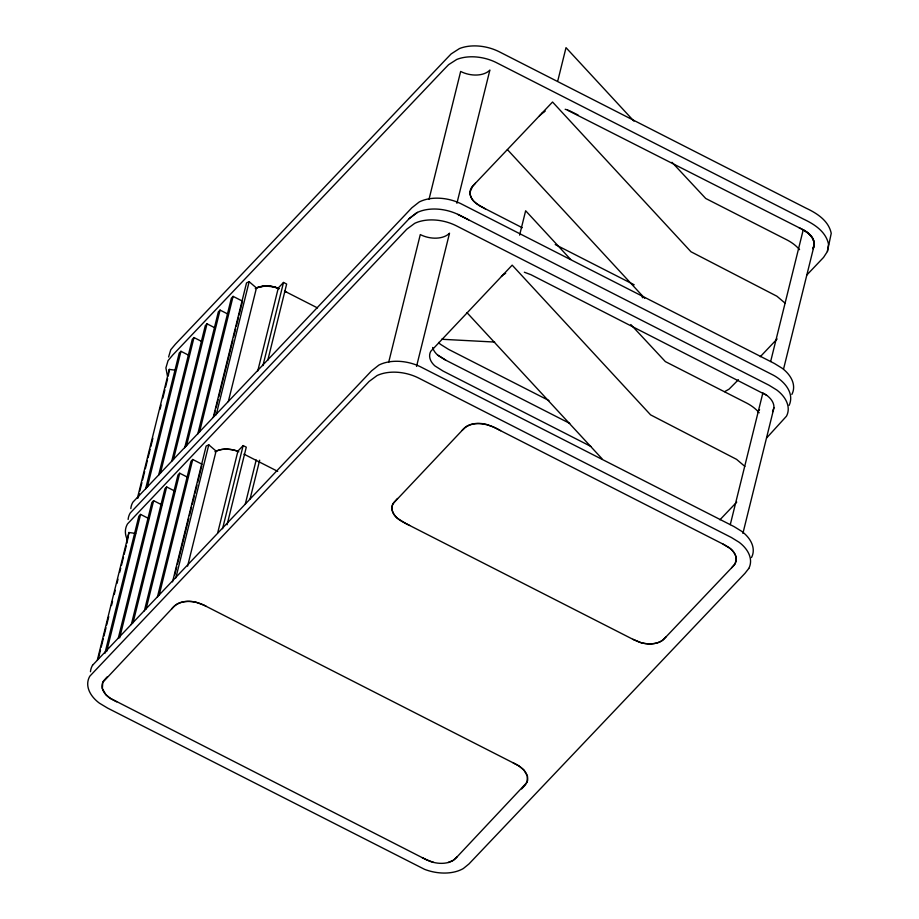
<?xml version="1.0" encoding="UTF-8"?>
<svg xmlns="http://www.w3.org/2000/svg" width="919" height="919" viewBox="0 0 919 919"><rect width="100%" height="100%" fill="white"/><g stroke="black" fill="none" stroke-linecap="round" stroke-linejoin="round"><path stroke-width="1.38" d="M806.767 275.08L823.562 257.4L827.399 251.507L828.536 244.201C825.894 231.473 814.188 224.098 803.229 218.963L495.456 62.159A36.415 23.308 13.9 0 0 456.766 59.436L448.598 64.675L443.36 70.074L172.646 355.125L168.051 360.627L165.902 367.876L167.419 375.894M813.453 247.521L814.245 242.915L812.534 238.147L808.8 233.621L802.942 229.681L567.505 110.2M97.368 660.026L128.924 532.515L135.644 533.411M137.39 498.293L169.291 369.392L174.667 370.104M98.448 658.245L100.504 649.928M101.193 647.16L103.25 638.843M103.939 636.074L105.995 627.757M106.684 624.977L108.741 616.672M111.486 605.575L112.509 601.417M114.232 594.49L115.254 590.331M116.977 583.404L118 579.246M119.711 572.319L120.745 568.16M121.434 565.38L123.491 557.075M124.18 554.295L126.236 545.978M126.914 543.209L128.924 532.515M138.137 497.903L139.16 493.744M139.849 490.964L141.905 482.647M142.594 479.879L144.651 471.562M145.34 468.793L147.396 460.476M148.074 457.708L150.142 449.391M150.819 446.623L152.876 438.306M160.09 409.196L161.112 405.038M162.824 398.111L164.892 389.794M165.569 387.014L167.626 378.708M168.315 375.928L169.291 369.392M104.881 653.443L138.838 516.237L140.584 514.399L148.809 518.592M145.593 488.942L179.205 353.114L180.951 351.288L189.176 355.481M106.627 651.617L140.584 514.399M147.339 487.116L180.951 351.288M118.264 638.326L151.888 502.498L153.622 500.671L161.847 504.864M158.631 475.215L192.255 339.387L193.989 337.549L202.214 341.742M119.665 637.889L153.622 500.671M160.377 473.377L193.989 337.549M131.314 624.598L164.926 488.77L166.661 486.944L174.886 491.137M171.681 461.476L205.293 325.648L207.028 323.821L214.081 327.417M133.048 622.772L166.661 486.944M173.415 459.649L207.028 323.821M144.352 610.871L177.964 475.043L179.699 473.216L187.924 477.409M184.719 447.748L218.331 311.92L220.066 310.094L228.291 314.287M146.087 609.044L179.699 473.216M186.454 445.922L220.066 310.094M157.39 597.143L191.003 461.315L192.737 459.489L202.134 464.279M197.757 434.021L231.37 298.193L233.104 296.366L242.513 301.156M159.125 595.305L192.737 459.489M199.492 432.194L233.104 296.366M172.542 581.876L206.155 446.048L208.785 444.819L216.08 451.091L187.602 566.127M213.254 417.375L246.522 282.926L249.152 281.696L256.447 287.969L228.314 401.626M174.702 575.156L176.758 566.839M177.447 564.071L188.763 518.327M189.452 515.559L191.508 507.242M192.197 504.474L194.254 496.157M194.931 493.377L196.999 485.071M197.677 482.291L201.801 465.657M214.035 416.192L215.414 410.644M216.091 407.875L218.159 399.558M218.837 396.79L232.898 339.961M233.587 337.193L235.643 328.876M236.332 326.107L238.389 317.79M239.078 315.022L242.168 302.546M175.862 577.867L208.785 444.819M216.229 414.756L249.152 281.696M217.7 532.836L237.941 451.068L243.144 445.577L246.281 447.174L227.073 524.795M257.722 371.104L278.308 287.946L283.512 282.466L286.648 284.063L267.785 360.294M222.57 528.735L243.144 445.577M262.937 365.624L283.512 282.466M245.224 504.336L256.194 459.982M250.071 498.994L259.675 460.189M388.668 362.35L420.293 234.575A21.872 14.003 13.9 0 0 449.517 233.185L416.548 366.405M429.035 199.228L460.66 71.452A21.872 14.003 13.9 0 0 489.884 70.062L456.915 203.283M519.614 235.126L525.645 210.761L570.642 259.445M557.867 80.55L566.012 47.65L633.938 121.136M730.283 524.623L762.862 392.953A21.872 14.003 13.9 0 1 772.534 411.85M770.65 361.5L803.229 229.83A21.872 14.003 13.9 0 1 812.901 248.727L814.303 244.27C813.855 235.827 805.906 230.956 799.036 227.694M742.897 533.388L773.419 410.023M783.597 368.875L813.786 246.912M827.399 251.507L831.236 233.323C828.582 220.583 816.865 213.219 805.894 208.085L499.017 51.659A36.392 23.297 13.9 0 0 459.477 48.558L451.114 53.945L445.83 59.436L175.345 344.246L170.75 349.748L168.602 356.997M789.157 405.325C795.084 392.126 782.862 379.742 771.765 374.378L459.109 214.977A36.484 23.354 13.9 0 0 416.537 212.852L409.127 218.699M772.649 411.632L773.913 407.599M92.543 665.276L371.46 370.943L378.858 365.096A36.484 23.354 13.9 0 1 420.132 366.612L734.074 526.621L741.851 531.412A36.553 23.4 13.9 0 1 751.478 557.569M731.754 567.655L734.97 563.875L736.234 559.843A21.907 14.015 13.9 0 0 728.939 547.494L723.138 544.151M107.063 676.958L103.583 680.876A21.895 14.015 13.9 0 0 109.637 697.958L425.83 859.483L433.653 862.436M393.803 502.613L397.502 498.466M472.492 186.362L475.41 183.249M521.601 788.939L525.45 784.849L527.644 780.438C528.436 772.282 521.096 766.676 514.514 763.54L204.041 605.242L196.252 602.29A21.861 13.992 13.9 0 0 174.001 606.471L102.767 682.357L102.354 688.584L105.869 694.661L110.889 698.773L116.679 701.863M463.739 428.725L393.079 503.589A22.022 14.095 13.9 0 0 392.907 512.434A21.826 13.969 13.9 0 0 397.226 518.155L405.336 523.279L633.283 639.498L641.163 642.703A22.01 14.095 13.9 0 0 664.816 638.142L732.88 566.472A21.999 14.084 13.9 0 0 730.398 548.643L723.563 544.37L493.193 426.91L486.668 424.475A21.918 14.038 13.9 0 0 463.739 428.725M738.428 379.708L729.054 389.162L724.643 391.655M760.3 356.687L777.118 338.973M757.647 411.746L759.588 409.702M766.745 437.835L786.457 416.204A36.553 23.4 13.9 0 0 776.842 390.047L769.065 385.256L456.421 225.856A36.496 23.366 13.9 0 0 414.756 223.306L406.795 229.199L127.534 523.899A36.461 23.343 13.9 0 0 127.431 539.89M719.933 519.798L736.751 502.096M539.419 115.84L544.737 111.21M171.554 609.044C179.848 598.384 195.77 600.268 206.27 606.379M666.275 636.603L662.519 640.279A21.872 14.003 13.9 0 1 639.245 642.128L632.881 639.291M462.108 430.437C472.079 419.03 489.345 423.843 500.614 430.689M457.134 856.818L453.239 860.356L448.104 862.527M417.444 212.427L409.483 218.32L130.222 513.032A36.461 23.343 13.9 0 0 128.132 519.465M541.555 113.588L545.024 111.05M215.574 451.62C222.168 447.909 230.313 448.966 237.274 451.045M257.469 287.544L265.304 285.981L274.172 286.9L278.813 288.658M441.637 339.26L494.663 342.052M278.813 288.532L273.552 286.751A22.113 14.153 13.9 0 0 256.39 288.095M524.347 272.231L530.86 274.666L766.618 395.25M279.181 288.658L275.78 287.337A21.907 14.026 13.9 0 0 255.287 288.612M238.814 451.78L235.413 450.459A21.907 14.026 13.9 0 0 214.92 451.723M422.12 857.588L428.805 860.85A21.872 14.003 13.9 0 0 455.801 858.22L527.047 782.333L527.46 776.118L523.945 770.03L518.925 765.918L513.158 762.85M284.545 291.162L286.751 292.253M578.085 115.036L570.262 111.13A21.907 14.026 13.9 0 0 565.162 109.281M457.811 214.368L468.667 219.848M522.245 227.728L479.419 205.753L473.618 201.146A21.826 13.969 13.9 0 1 472.492 186.362M555.225 244.546L634.202 284.81M548.965 400.558L448.506 349.346L440.385 344.246A21.872 13.992 13.9 0 1 438.558 342.419M569.757 423.406L445.704 360.156L437.593 355.033M590.825 446.393L443.015 371.035L434.905 365.911A21.826 13.969 13.9 0 1 430.586 360.191A22.022 14.095 13.9 0 1 430.758 351.334L512.182 265.143L650.595 414.871L736.567 459.351L744.861 466.404M284.499 291.105L317.514 307.934M243.937 454.135L277.687 471.332M485.542 209.015L476.398 203.662A21.872 14.003 13.9 0 1 470.08 191.979L472.722 186.086L552.549 102.02L690.962 251.749L776.934 296.24L785.24 303.281M409.598 525.45L401.683 521.303A21.551 13.796 13.9 0 1 393.803 502.613M445.818 360.214L437.697 355.125A21.872 13.992 13.9 0 1 432.642 347.485M671.984 162.295L705.723 198.481L787.457 240.169A36.519 23.377 13.9 0 1 799.564 249.669M507.391 149.579L644.701 298.319M630.813 324.545L665.356 361.604L747.09 403.292A36.519 23.377 13.9 0 1 759.186 412.792M467.024 312.69L601.968 458.673M642.335 295.55L642.415 297.745M90.464 671.709A36.461 23.343 13.9 0 1 92.543 665.276M501.418 276.481A21.918 14.038 13.9 0 1 505.657 273.322M130.831 508.598A36.461 23.343 13.9 0 1 132.91 502.153L411.827 207.82L419.225 201.985A36.484 23.354 13.9 0 1 460.499 203.49L774.441 363.499L782.218 368.289A36.553 23.4 13.9 0 1 791.845 394.446M748.79 568.447L744.941 573.364L468.966 863.952L463.337 868.524A36.461 23.331 13.9 0 1 424.567 869.34L107.557 708.067L99.39 703.15A36.461 23.343 13.9 0 1 89.855 676.154L369.116 381.442L377.077 375.549A36.496 23.366 13.9 0 1 418.742 378.1L731.386 537.5L739.163 542.29A36.553 23.4 13.9 0 1 748.778 568.447"/></g></svg>
